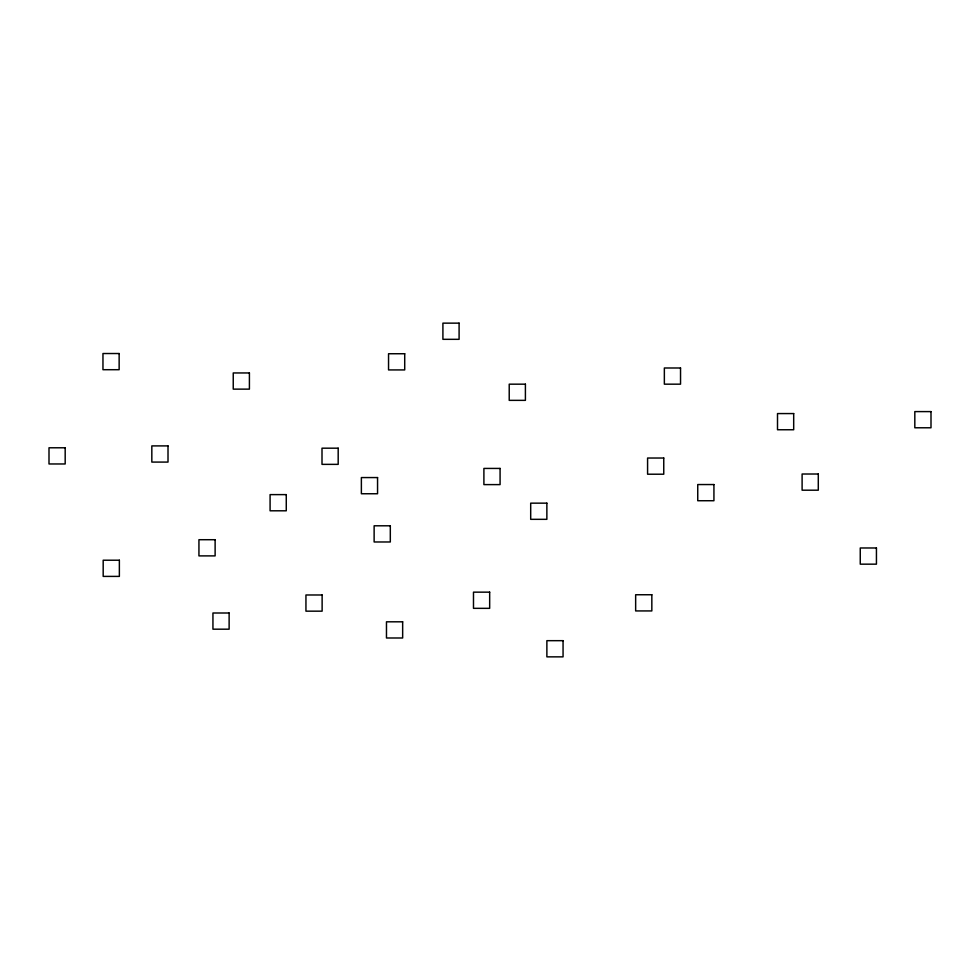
<?xml version="1.0" encoding="UTF-8"?>
<svg xmlns="http://www.w3.org/2000/svg" width="980" height="980" viewBox="0 0 980 980"><rect width="100%" height="100%" fill="white"/><g stroke="black" fill="none" stroke-linecap="round" stroke-linejoin="round"><path stroke-width="1.47" d="M459.093 323.143L442.911 323.143L442.911 339.325L459.093 339.325L459.093 323.143M119.144 353.523L102.961 353.523L102.961 369.705L119.144 369.705L119.144 353.523M404.716 353.743L388.546 353.743L388.546 369.926L404.716 369.926L404.716 353.743M680.537 367.99L664.354 367.99L664.354 384.172L680.537 384.172L680.537 367.99M249.41 372.951L233.24 372.951L233.24 389.134L249.41 389.134L249.41 372.951M525.403 384.172L509.22 384.172L509.22 400.355L525.403 400.355L525.403 384.172M931 411.6L914.818 411.6L914.818 427.782L931 427.782L931 411.6M793.69 413.572L777.508 413.572L777.508 429.755L793.69 429.755L793.69 413.572M168.009 445.9L151.827 445.9L151.827 462.082L168.009 462.082L168.009 445.9M65.182 447.787L49 447.787L49 463.969L65.182 463.969L65.182 447.787M338.186 448.179L322.004 448.179L322.004 464.361L338.186 464.361L338.186 448.179M663.754 458.028L647.584 458.028L647.584 474.21L663.754 474.21L663.754 458.028M500.082 468.428L483.899 468.428L483.899 484.61L500.082 484.61L500.082 468.428M818.288 474.014L802.106 474.014L802.106 490.196L818.288 490.196L818.288 474.014M377.557 477.566L361.375 477.566L361.375 493.749L377.557 493.749L377.557 477.566M713.93 484.549L697.748 484.549L697.748 500.731L713.93 500.731L713.93 484.549M286.27 494.618L270.088 494.618L270.088 510.801L286.27 510.801L286.27 494.618M546.865 503.157L530.695 503.157L530.695 519.327L546.865 519.327L546.865 503.157M390.31 525.795L374.127 525.795L374.127 541.977L390.31 541.977L390.31 525.795M215.122 539.711L198.94 539.711L198.94 555.893L215.122 555.893L215.122 539.711M876.439 547.979L860.256 547.979L860.256 564.162L876.439 564.162L876.439 547.979M119.364 560.217L103.182 560.217L103.182 576.399L119.364 576.399L119.364 560.217M489.669 592.153L473.487 592.153L473.487 608.335L489.669 608.335L489.669 592.153M651.835 594.75L635.653 594.75L635.653 610.932L651.835 610.932L651.835 594.75M322.126 594.983L305.944 594.983L305.944 611.165L322.126 611.165L322.126 594.983M229.124 613.002L212.942 613.002L212.942 629.185L229.124 629.185L229.124 613.002M402.658 621.81L386.475 621.81L386.475 637.992L402.658 637.992L402.658 621.81M563.059 640.675L546.877 640.675L546.877 656.857L563.059 656.857L563.059 640.675"/></g></svg>
